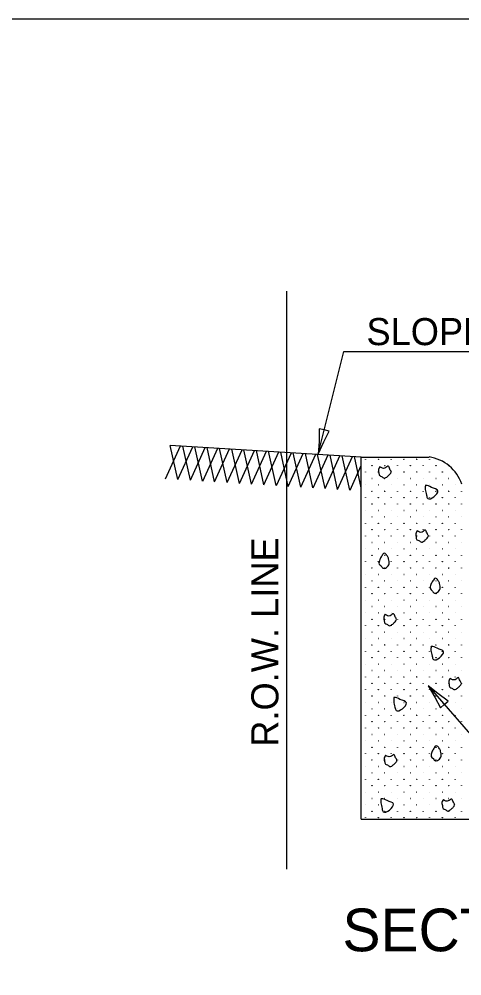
# Model space of a CAD drawing. Extents: x 2261376 to 2262006, y -3123652 to -3123252.
# Drawn here: x 2261762.2 to 2261812, y -3123359.2 to -3123251.6 of the extents above; entities that cross this region are included whole.
import ezdxf

# ---------------------------------------------------------------- set-up
doc = ezdxf.new("R2010")
doc.units = 0
for name, color, linetype in [('Default', 7, 'Continuous'), ('RD_Pr_Roadway_Items', 7, 'Continuous'), ('RD_Pr_Roadway_Notes', 7, 'Continuous')]:
    doc.layers.add(name, color=color, linetype=linetype)

msp = doc.modelspace()

# ---------------------------------------------------------------- linework, layer by layer
at = {"layer": 'Default'}
msp.add_lwpolyline([(2261376.07, -3123651.62), (2262006.07, -3123651.62), (2262006.07, -3123251.62), (2261376.07, -3123251.62)], close=True, dxfattribs=at)
at = {"layer": 'RD_Pr_Roadway_Items'}
for p, q in [((2261792.29, -3123347.2), (2261792.29, -3123282.2)), ((2261778.64, -3123303.31), (2261780.31, -3123299.62)), ((2261800.64, -3123300.86), (2261779.16, -3123299.55)), ((2261780.01, -3123303.4), (2261779.16, -3123299.55)), ((2261780.01, -3123303.4), (2261781.68, -3123299.7)), ((2261781.42, -3123303.48), (2261780.57, -3123299.63)), ((2261781.42, -3123303.48), (2261783.09, -3123299.79)), ((2261782.78, -3123303.57), (2261781.94, -3123299.72)), ((2261782.82, -3123303.57), (2261784.5, -3123299.87)), ((2261784.15, -3123303.65), (2261783.3, -3123299.8)), ((2261784.15, -3123303.65), (2261785.82, -3123299.95)), ((2261785.56, -3123303.74), (2261784.71, -3123299.89)), ((2261785.56, -3123303.74), (2261787.23, -3123300.04)), ((2261786.93, -3123303.82), (2261786.08, -3123299.97)), ((2261786.96, -3123303.82), (2261788.64, -3123300.13)), ((2261788.29, -3123303.9), (2261787.44, -3123300.05)), ((2261788.29, -3123303.9), (2261789.97, -3123300.21)), ((2261789.7, -3123303.99), (2261788.85, -3123300.14)), ((2261789.7, -3123303.99), (2261791.37, -3123300.29)), ((2261791.07, -3123304.07), (2261790.22, -3123300.22)), ((2261791.11, -3123304.08), (2261792.78, -3123300.38)), ((2261792.44, -3123304.16), (2261791.59, -3123300.31)), ((2261792.44, -3123304.16), (2261794.11, -3123300.46)), ((2261793.84, -3123304.24), (2261792.99, -3123300.39)), ((2261793.84, -3123304.24), (2261795.52, -3123300.55)), ((2261795.21, -3123304.33), (2261794.36, -3123300.48)), ((2261795.25, -3123304.33), (2261796.92, -3123300.63)), ((2261796.58, -3123304.41), (2261795.73, -3123300.56)), ((2261797.99, -3123304.5), (2261797.13, -3123300.65)), ((2261796.58, -3123304.41), (2261798.25, -3123300.71)), ((2261797.99, -3123304.5), (2261799.66, -3123300.8)), ((2261799.35, -3123304.58), (2261798.5, -3123300.73)), ((2261800.64, -3123304.31), (2261799.87, -3123300.81)), ((2261800.64, -3123341.58), (2261800.64, -3123300.86)), ((2261800.64, -3123300.86), (2261808.28, -3123300.86)), ((2261799.39, -3123304.58), (2261800.64, -3123301.82)), ((2261800.64, -3123341.58), (2261812.85, -3123341.58))]:
    msp.add_line(p, q, dxfattribs=at)
for centre in [(2261801.13, -3123301.11), (2261802.57, -3123301.11), (2261804.01, -3123301.11), (2261805.45, -3123301.11), (2261806.89, -3123301.11), (2261808.33, -3123301.11), (2261801.13, -3123302.55), (2261801.85, -3123301.83), (2261802.57, -3123302.55), (2261803.29, -3123301.83), (2261804.01, -3123302.55), (2261804.73, -3123301.83), (2261805.45, -3123302.55), (2261806.17, -3123301.83), (2261806.89, -3123302.55), (2261807.61, -3123301.83), (2261808.33, -3123302.55), (2261809.05, -3123301.83), (2261809.77, -3123302.55), (2261810.49, -3123301.83), (2261801.85, -3123303.27), (2261803.29, -3123303.27), (2261804.73, -3123303.27), (2261806.17, -3123303.27), (2261807.61, -3123303.27), (2261809.05, -3123303.27), (2261810.49, -3123303.27), (2261801.13, -3123303.99), (2261801.85, -3123304.71), (2261802.57, -3123303.99), (2261803.29, -3123304.71), (2261804.01, -3123303.99), (2261804.73, -3123304.71), (2261805.45, -3123303.99), (2261806.17, -3123304.71), (2261806.89, -3123303.99), (2261807.61, -3123304.71), (2261808.33, -3123303.99), (2261809.05, -3123304.71), (2261809.77, -3123303.99), (2261810.49, -3123304.71), (2261811.21, -3123303.99), (2261811.93, -3123304.71), (2261801.13, -3123305.43), (2261802.57, -3123305.43), (2261804.01, -3123305.43), (2261805.45, -3123305.43), (2261806.89, -3123305.43), (2261808.33, -3123305.43), (2261809.77, -3123305.43), (2261811.21, -3123305.43), (2261801.13, -3123306.87), (2261801.85, -3123306.15), (2261802.57, -3123306.87), (2261803.29, -3123306.15), (2261804.01, -3123306.87), (2261804.73, -3123306.15), (2261805.45, -3123306.87), (2261806.17, -3123306.15), (2261806.89, -3123306.87), (2261807.61, -3123306.15), (2261808.33, -3123306.87), (2261809.05, -3123306.15), (2261809.77, -3123306.87), (2261810.49, -3123306.15), (2261811.21, -3123306.87), (2261811.93, -3123306.15), (2261801.85, -3123307.59), (2261803.29, -3123307.59), (2261804.73, -3123307.59), (2261806.17, -3123307.59), (2261807.61, -3123307.59), (2261809.05, -3123307.59), (2261810.49, -3123307.59), (2261811.93, -3123307.59), (2261801.13, -3123308.31), (2261801.85, -3123309.03), (2261802.57, -3123308.31), (2261803.29, -3123309.03), (2261804.01, -3123308.31), (2261804.73, -3123309.03), (2261805.45, -3123308.31), (2261806.17, -3123309.03), (2261806.89, -3123308.31), (2261807.61, -3123309.03), (2261808.33, -3123308.31), (2261809.05, -3123309.03), (2261809.77, -3123308.31), (2261810.49, -3123309.03), (2261811.21, -3123308.31), (2261811.93, -3123309.03), (2261801.13, -3123309.75), (2261802.57, -3123309.75), (2261804.01, -3123309.75), (2261805.45, -3123309.75), (2261806.89, -3123309.75), (2261808.33, -3123309.75), (2261809.77, -3123309.75), (2261811.21, -3123309.75), (2261801.13, -3123311.19), (2261801.85, -3123310.47), (2261802.57, -3123311.19), (2261803.29, -3123310.47), (2261804.01, -3123311.19), (2261804.73, -3123310.47), (2261805.45, -3123311.19), (2261806.17, -3123310.47), (2261806.89, -3123311.19), (2261807.61, -3123310.47), (2261808.33, -3123311.19), (2261809.05, -3123310.47), (2261809.77, -3123311.19), (2261810.49, -3123310.47), (2261811.21, -3123311.19), (2261811.93, -3123310.47), (2261801.85, -3123311.91), (2261803.29, -3123311.91), (2261804.73, -3123311.91), (2261806.17, -3123311.91), (2261807.61, -3123311.91), (2261809.05, -3123311.91), (2261810.49, -3123311.91), (2261811.93, -3123311.91), (2261801.13, -3123312.63), (2261801.85, -3123313.35), (2261802.57, -3123312.63), (2261803.29, -3123313.35), (2261804.01, -3123312.63), (2261804.73, -3123313.35), (2261805.45, -3123312.63), (2261806.17, -3123313.35), (2261806.89, -3123312.63), (2261807.61, -3123313.35), (2261808.33, -3123312.63), (2261809.05, -3123313.35), (2261809.77, -3123312.63), (2261810.49, -3123313.35), (2261811.21, -3123312.63), (2261811.93, -3123313.35), (2261801.13, -3123314.07), (2261802.57, -3123314.07), (2261804.01, -3123314.07), (2261805.45, -3123314.07), (2261806.89, -3123314.07), (2261808.33, -3123314.07), (2261809.77, -3123314.07), (2261811.21, -3123314.07), (2261801.13, -3123315.51), (2261801.85, -3123314.79), (2261802.57, -3123315.51), (2261803.29, -3123314.79), (2261804.01, -3123315.51), (2261804.73, -3123314.79), (2261805.45, -3123315.51), (2261806.17, -3123314.79), (2261806.89, -3123315.51), (2261807.61, -3123314.79), (2261808.33, -3123315.51), (2261809.05, -3123314.79), (2261809.77, -3123315.51), (2261810.49, -3123314.79), (2261811.21, -3123315.51), (2261811.93, -3123314.79), (2261801.85, -3123316.23), (2261803.29, -3123316.23), (2261804.73, -3123316.23), (2261806.17, -3123316.23), (2261807.61, -3123316.23), (2261809.05, -3123316.23), (2261810.49, -3123316.23), (2261811.93, -3123316.23), (2261801.13, -3123316.95), (2261801.85, -3123317.67), (2261802.57, -3123316.95), (2261803.29, -3123317.67), (2261804.01, -3123316.95), (2261804.73, -3123317.67), (2261805.45, -3123316.95), (2261806.17, -3123317.67), (2261806.89, -3123316.95), (2261807.61, -3123317.67), (2261808.33, -3123316.95), (2261809.05, -3123317.67), (2261809.77, -3123316.95), (2261810.49, -3123317.67), (2261811.21, -3123316.95), (2261811.93, -3123317.67), (2261801.13, -3123318.39), (2261802.57, -3123318.39), (2261804.01, -3123318.39), (2261805.45, -3123318.39), (2261806.89, -3123318.39), (2261808.33, -3123318.39), (2261809.77, -3123318.39), (2261811.21, -3123318.39), (2261801.13, -3123319.83), (2261801.85, -3123319.11), (2261802.57, -3123319.83), (2261803.29, -3123319.11), (2261804.01, -3123319.83), (2261804.73, -3123319.11), (2261805.45, -3123319.83), (2261806.17, -3123319.11), (2261806.89, -3123319.83), (2261807.61, -3123319.11), (2261808.33, -3123319.83), (2261809.05, -3123319.11), (2261809.77, -3123319.83), (2261810.49, -3123319.11), (2261811.21, -3123319.83), (2261811.93, -3123319.11), (2261801.85, -3123320.55), (2261803.29, -3123320.55), (2261804.73, -3123320.55), (2261806.17, -3123320.55), (2261807.61, -3123320.55), (2261809.05, -3123320.55), (2261810.49, -3123320.55), (2261811.93, -3123320.55), (2261801.13, -3123321.27), (2261801.85, -3123321.99), (2261802.57, -3123321.27), (2261803.29, -3123321.99), (2261804.01, -3123321.27), (2261804.73, -3123321.99), (2261805.45, -3123321.27), (2261806.17, -3123321.99), (2261806.89, -3123321.27), (2261807.61, -3123321.99), (2261808.33, -3123321.27), (2261809.05, -3123321.99), (2261809.77, -3123321.27), (2261810.49, -3123321.99), (2261811.21, -3123321.27), (2261811.93, -3123321.99), (2261801.13, -3123322.71), (2261802.57, -3123322.71), (2261804.01, -3123322.71), (2261805.45, -3123322.71), (2261806.89, -3123322.71), (2261808.33, -3123322.71), (2261809.77, -3123322.71), (2261811.21, -3123322.71), (2261801.13, -3123324.15), (2261801.85, -3123323.43), (2261802.57, -3123324.15), (2261803.29, -3123323.43), (2261804.01, -3123324.15), (2261804.73, -3123323.43), (2261805.45, -3123324.15), (2261806.17, -3123323.43), (2261806.89, -3123324.15), (2261807.61, -3123323.43), (2261808.33, -3123324.15), (2261809.05, -3123323.43), (2261809.77, -3123324.15), (2261810.49, -3123323.43), (2261811.21, -3123324.15), (2261811.93, -3123323.43), (2261801.85, -3123324.87), (2261803.29, -3123324.87), (2261804.73, -3123324.87), (2261806.17, -3123324.87), (2261807.61, -3123324.87), (2261809.05, -3123324.87), (2261810.49, -3123324.87), (2261811.93, -3123324.87), (2261801.13, -3123325.59), (2261801.85, -3123326.31), (2261802.57, -3123325.59), (2261803.29, -3123326.31), (2261804.01, -3123325.59), (2261804.73, -3123326.31), (2261805.45, -3123325.59), (2261806.17, -3123326.31), (2261806.89, -3123325.59), (2261807.61, -3123326.31), (2261808.33, -3123325.59), (2261809.05, -3123326.31), (2261809.77, -3123325.59), (2261810.49, -3123326.31), (2261811.21, -3123325.59), (2261811.93, -3123326.31), (2261801.13, -3123327.02), (2261802.57, -3123327.02), (2261804.01, -3123327.02), (2261805.45, -3123327.02), (2261806.89, -3123327.02), (2261808.33, -3123327.02), (2261809.77, -3123327.02), (2261811.21, -3123327.02), (2261801.13, -3123328.46), (2261801.85, -3123327.74), (2261802.57, -3123328.46), (2261803.29, -3123327.74), (2261804.01, -3123328.46), (2261804.73, -3123327.74), (2261805.45, -3123328.46), (2261806.17, -3123327.74), (2261806.89, -3123328.46), (2261807.61, -3123327.74), (2261808.33, -3123328.46), (2261809.05, -3123327.74), (2261809.77, -3123328.46), (2261810.49, -3123327.74), (2261811.21, -3123328.46), (2261811.93, -3123327.74), (2261801.85, -3123329.18), (2261803.29, -3123329.18), (2261804.73, -3123329.18), (2261806.17, -3123329.18), (2261807.61, -3123329.18), (2261809.05, -3123329.18), (2261810.49, -3123329.18), (2261811.93, -3123329.18), (2261801.13, -3123329.9), (2261801.85, -3123330.62), (2261802.57, -3123329.9), (2261803.29, -3123330.62), (2261804.01, -3123329.9), (2261804.73, -3123330.62), (2261805.45, -3123329.9), (2261806.17, -3123330.62), (2261806.89, -3123329.9), (2261807.61, -3123330.62), (2261808.33, -3123329.9), (2261809.05, -3123330.62), (2261809.77, -3123329.9), (2261810.49, -3123330.62), (2261811.21, -3123329.9), (2261811.93, -3123330.62), (2261801.13, -3123331.34), (2261802.57, -3123331.34), (2261804.01, -3123331.34), (2261805.45, -3123331.34), (2261806.89, -3123331.34), (2261808.33, -3123331.34), (2261809.77, -3123331.34), (2261811.21, -3123331.34), (2261801.13, -3123332.78), (2261801.85, -3123332.06), (2261802.57, -3123332.78), (2261803.29, -3123332.06), (2261804.01, -3123332.78), (2261804.73, -3123332.06), (2261805.45, -3123332.78), (2261806.17, -3123332.06), (2261806.89, -3123332.78), (2261807.61, -3123332.06), (2261808.33, -3123332.78), (2261809.05, -3123332.06), (2261809.77, -3123332.78), (2261810.49, -3123332.06), (2261811.21, -3123332.78), (2261811.93, -3123332.06), (2261801.85, -3123333.5), (2261803.29, -3123333.5), (2261804.73, -3123333.5), (2261806.17, -3123333.5), (2261807.61, -3123333.5), (2261809.05, -3123333.5), (2261810.49, -3123333.5), (2261811.93, -3123333.5), (2261801.13, -3123334.22), (2261801.85, -3123334.94), (2261802.57, -3123334.22), (2261803.29, -3123334.94), (2261804.01, -3123334.22), (2261804.73, -3123334.94), (2261805.45, -3123334.22), (2261806.17, -3123334.94), (2261806.89, -3123334.22), (2261807.61, -3123334.94), (2261808.33, -3123334.22), (2261809.05, -3123334.94), (2261809.77, -3123334.22), (2261810.49, -3123334.94), (2261811.21, -3123334.22), (2261811.93, -3123334.94), (2261801.13, -3123335.66), (2261802.57, -3123335.66), (2261804.01, -3123335.66), (2261805.45, -3123335.66), (2261806.89, -3123335.66), (2261808.33, -3123335.66), (2261809.77, -3123335.66), (2261811.21, -3123335.66), (2261801.13, -3123337.1), (2261801.85, -3123336.38), (2261802.57, -3123337.1), (2261803.29, -3123336.38), (2261804.01, -3123337.1), (2261804.73, -3123336.38), (2261805.45, -3123337.1), (2261806.17, -3123336.38), (2261806.89, -3123337.1), (2261807.61, -3123336.38), (2261808.33, -3123337.1), (2261809.05, -3123336.38), (2261809.77, -3123337.1), (2261810.49, -3123336.38), (2261811.21, -3123337.1), (2261811.93, -3123336.38), (2261801.85, -3123337.82), (2261803.29, -3123337.82), (2261804.73, -3123337.82), (2261806.17, -3123337.82), (2261807.61, -3123337.82), (2261809.05, -3123337.82), (2261810.49, -3123337.82), (2261811.93, -3123337.82), (2261801.13, -3123338.54), (2261801.85, -3123339.26), (2261802.57, -3123338.54), (2261803.29, -3123339.26), (2261804.01, -3123338.54), (2261804.73, -3123339.26), (2261805.45, -3123338.54), (2261806.17, -3123339.26), (2261806.89, -3123338.54), (2261807.61, -3123339.26), (2261808.33, -3123338.54), (2261809.05, -3123339.26), (2261809.77, -3123338.54), (2261810.49, -3123339.26), (2261811.21, -3123338.54), (2261811.93, -3123339.26), (2261801.13, -3123339.98), (2261802.57, -3123339.98), (2261804.01, -3123339.98), (2261805.45, -3123339.98), (2261806.89, -3123339.98), (2261808.33, -3123339.98), (2261809.77, -3123339.98), (2261811.21, -3123339.98), (2261801.13, -3123341.42), (2261801.85, -3123340.7), (2261802.57, -3123341.42), (2261803.29, -3123340.7), (2261804.01, -3123341.42), (2261804.73, -3123340.7), (2261805.45, -3123341.42), (2261806.17, -3123340.7), (2261806.89, -3123341.42), (2261807.61, -3123340.7), (2261808.33, -3123341.42), (2261809.05, -3123340.7), (2261809.77, -3123341.42), (2261810.49, -3123340.7), (2261811.21, -3123341.42), (2261811.93, -3123340.7)]:
    msp.add_circle(centre, 0.0102, dxfattribs=at)
msp.add_arc((2261807.62, -3123305.41), 4.6, 19.1339, 81.8291, dxfattribs=at)
for points in [[(2261802.74, -3123301.95), (2261802.58, -3123302.39), (2261802.62, -3123302.62), (2261802.72, -3123302.95), (2261802.93, -3123303.05), (2261803.24, -3123303.23), (2261803.59, -3123303.04), (2261803.86, -3123302.8), (2261804.01, -3123302.54), (2261803.86, -3123302.24), (2261803.68, -3123301.88), (2261803.3, -3123302.11), (2261802.75, -3123301.97)], [(2261807.86, -3123304.09), (2261807.85, -3123304.5), (2261807.99, -3123305.15), (2261808.12, -3123305.52), (2261809.27, -3123304.66), (2261808.55, -3123304.27), (2261807.9, -3123304.06), (2261807.84, -3123304.08)], [(2261806.93, -3123309.15), (2261806.77, -3123309.59), (2261806.81, -3123309.81), (2261806.91, -3123310.16), (2261807.12, -3123310.25), (2261807.43, -3123310.43), (2261807.78, -3123310.24), (2261808.05, -3123309.99), (2261808.2, -3123309.74), (2261808.05, -3123309.44), (2261807.87, -3123309.08), (2261807.49, -3123309.31), (2261806.94, -3123309.17)], [(2261803.08, -3123311.81), (2261802.82, -3123312.2), (2261802.73, -3123312.39), (2261802.65, -3123312.68), (2261802.67, -3123312.91), (2261802.84, -3123313.06), (2261803.06, -3123313.34), (2261803.23, -3123313.38), (2261803.47, -3123313.28), (2261803.67, -3123313.09), (2261803.78, -3123312.87), (2261803.77, -3123312.6), (2261803.72, -3123312.31), (2261803.58, -3123312.02), (2261803.47, -3123311.86), (2261803.33, -3123311.71), (2261803.14, -3123311.71), (2261803.08, -3123311.79)], [(2261808.83, -3123314.61), (2261808.57, -3123314.99), (2261808.48, -3123315.19), (2261808.4, -3123315.47), (2261808.42, -3123315.7), (2261808.59, -3123315.86), (2261808.8, -3123316.13), (2261808.97, -3123316.18), (2261809.21, -3123316.07), (2261809.42, -3123315.88), (2261809.52, -3123315.66), (2261809.52, -3123315.39), (2261809.46, -3123315.1), (2261809.33, -3123314.81), (2261809.22, -3123314.65), (2261809.07, -3123314.51), (2261808.89, -3123314.51), (2261808.83, -3123314.58)], [(2261803.33, -3123318.55), (2261803.17, -3123318.99), (2261803.22, -3123319.21), (2261803.31, -3123319.55), (2261803.52, -3123319.65), (2261803.83, -3123319.83), (2261804.19, -3123319.64), (2261804.45, -3123319.39), (2261804.6, -3123319.14), (2261804.46, -3123318.83), (2261804.27, -3123318.48), (2261803.89, -3123318.71), (2261803.34, -3123318.57)], [(2261808.5, -3123322.19), (2261808.49, -3123322.6), (2261808.63, -3123323.26), (2261808.76, -3123323.62), (2261809.91, -3123322.76), (2261809.19, -3123322.36), (2261808.54, -3123322.17), (2261808.49, -3123322.19)], [(2261810.63, -3123325.75), (2261810.48, -3123326.18), (2261810.52, -3123326.41), (2261810.62, -3123326.75), (2261810.83, -3123326.85), (2261811.14, -3123327.02), (2261811.49, -3123326.84), (2261811.75, -3123326.59), (2261811.91, -3123326.33), (2261811.76, -3123326.03), (2261811.57, -3123325.67), (2261811.2, -3123325.9), (2261810.64, -3123325.76)], [(2261804.31, -3123327.94), (2261804.3, -3123328.35), (2261804.44, -3123329), (2261804.57, -3123329.36), (2261805.72, -3123328.51), (2261805, -3123328.11), (2261804.35, -3123327.91), (2261804.3, -3123327.93)], [(2261808.93, -3123333.46), (2261808.68, -3123333.84), (2261808.59, -3123334.04), (2261808.51, -3123334.33), (2261808.52, -3123334.55), (2261808.7, -3123334.71), (2261808.91, -3123334.99), (2261809.08, -3123335.03), (2261809.32, -3123334.92), (2261809.53, -3123334.73), (2261809.63, -3123334.51), (2261809.63, -3123334.24), (2261809.57, -3123333.95), (2261809.44, -3123333.66), (2261809.33, -3123333.5), (2261809.18, -3123333.36), (2261809, -3123333.36), (2261808.93, -3123333.43)], [(2261803.38, -3123334.4), (2261803.22, -3123334.83), (2261803.27, -3123335.06), (2261803.37, -3123335.4), (2261803.58, -3123335.49), (2261803.89, -3123335.67), (2261804.24, -3123335.49), (2261804.5, -3123335.24), (2261804.66, -3123334.98), (2261804.51, -3123334.68), (2261804.32, -3123334.33), (2261803.94, -3123334.55), (2261803.39, -3123334.41)], [(2261802.86, -3123339.32), (2261802.85, -3123339.74), (2261802.99, -3123340.39), (2261803.12, -3123340.75), (2261804.27, -3123339.89), (2261803.55, -3123339.5), (2261802.9, -3123339.3), (2261802.85, -3123339.32)], [(2261809.88, -3123339.39), (2261809.72, -3123339.83), (2261809.77, -3123340.05), (2261809.86, -3123340.39), (2261810.07, -3123340.49), (2261810.38, -3123340.67), (2261810.74, -3123340.48), (2261811, -3123340.23), (2261811.15, -3123339.98), (2261811.01, -3123339.67), (2261810.82, -3123339.32), (2261810.44, -3123339.54), (2261809.89, -3123339.41)]]:
    msp.add_spline(points, degree=3, dxfattribs=at)
at = {"layer": 'RD_Pr_Roadway_Notes'}
for p, q in [((2261795.8, -3123300.54), (2261798.69, -3123288.99)), ((2261798.69, -3123288.99), (2261836.93, -3123288.99)), ((2261808.16, -3123326.58), (2261819.79, -3123340))]:
    msp.add_line(p, q, dxfattribs=at)
for points in [[(2261797.05, -3123297.97), (2261796.48, -3123297.82), (2261795.91, -3123297.68), (2261795.9, -3123299.12), (2261795.8, -3123300.54), (2261796.42, -3123299.16)], [(2261809.55, -3123329.07), (2261809.99, -3123328.69), (2261810.43, -3123328.31), (2261809.26, -3123327.47), (2261808.16, -3123326.58), (2261808.93, -3123327.88)]]:
    msp.add_lwpolyline(points, close=True, dxfattribs=at)

# ---------------------------------------------------------------- texts
for s, height, p in [('SLOPE TO DRAIN', 3.048, (2261801.23, -3123288.28)), ('SECTION C-C', 4.8, (2261798.53, -3123356.44))]:
    msp.add_text(s, height=height, dxfattribs=at).set_placement(p)
msp.add_text('R.O.W. LINE', height=3.048, rotation=90, dxfattribs=at).set_placement((2261791.33, -3123333.44))

doc.saveas('drawing.dxf')
